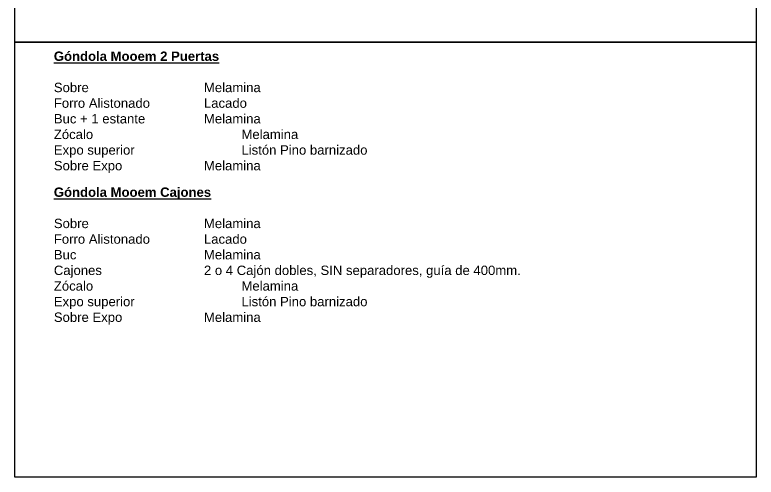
# Model space of a CAD drawing. Header units: millimetres. Extents: x -61063 to 17762, y -100319 to 2880.
# Drawn here: x -2420 to 5482, y -100319 to -95388 of the extents above; entities that cross this region are included whole.
import ezdxf

# ---------------------------------------------------------------- set-up
doc = ezdxf.new("R2010")
doc.units = ezdxf.units.MM
doc.header["$PDMODE"] = 35
doc.header["$PDSIZE"] = 5
doc.layers.add('1001 concep color Blau Fosc', color=7, linetype='Continuous', true_color=0x003e84)
for name, color, linetype in [('Linea Capa Color 0000 JB', 7, 'Continuous'), ('Linea Capa Color 0008 Gris JB', 8, 'Continuous'), ('Linea Capa Color 0012 Vermell JB', 12, 'Continuous'), ('Linea Capa Color 0202 Lila Parets JB', 202, 'Continuous')]:
    doc.layers.add(name, color=color, linetype=linetype)
doc.styles.add('Helvetica Light', font='HelveticaNeueLTCom-Th.ttf')
doc.styles.add('Jordi Ava', font='Avant Garde MEdium BT.ttf')
doc.dimstyles.new('Jordi Ava Parets 2015', dxfattribs={"dimtxt": 60, "dimasz": 40, "dimexe": 20, "dimexo": 20, "dimgap": 0.09, "dimtad": 1, "dimdec": 0, "dimzin": 0, "dimdsep": 46, "dimtxsty": 'Jordi Ava', "dimblk": 'CLOSED', "dimcen": 1.5, "dimclrd": 7, "dimclre": 7, "dimclrt": 256, "dimadec": 0, "dimazin": 0, "dimtfac": 0.05, "dimtdec": 0, "dimtofl": 0, "dimtmove": 0, "dimatfit": 3, "dimldrblk": 'CLOSED', "dimfxl": 90, "dimtolj": 1, "dimtzin": 0, "dimlwd": -1, "dimlwe": -1, "dimarcsym": 0})

# ---------------------------------------------------------------- blocks, each defined once
blk = doc.blocks.new('_Closed')
at = {"color": 0, "linetype": 'ByBlock', "lineweight": -2}
for p, q in [((-1, 0.17), (0, 0)), ((-1, 0.17), (-1, -0.17)), ((0, 0), (-1, -0.17)), ((0, 0), (-1, 0))]:
    blk.add_line(p, q, dxfattribs=at)
blk = doc.blocks.new('*D1688')
at = {"layer": 'Defpoints', "color": 0, "ltscale": 10, "transparency": 16777216}
for p in [(82879.8, 104665.6), (82879.8, 104665.6), (82879.8, 101665.6)]:
    blk.add_point(p, dxfattribs=at)
at = {"layer": 'Linea Capa Color 0202 Lila Parets JB', "color": 7, "ltscale": 10, "transparency": 16777216}
blk.add_line((82879.8, 101705.6), (82879.8, 104625.6), dxfattribs=at)
at = {"layer": 'Linea Capa Color 0202 Lila Parets JB', "color": 7, "ltscale": 10, "transparency": 16777216, "xscale": 40, "yscale": 40, "zscale": 40}
for p, rotation in [((82879.8, 104665.6), 90), ((82879.8, 101665.6), 270)]:
    blk.add_blockref('_Closed', p, dxfattribs=dict(at, rotation=rotation))
at = {"layer": 'Linea Capa Color 0202 Lila Parets JB', "ltscale": 10, "transparency": 16777216, "insert": (82848.5, 103165.6), "char_height": 60, "attachment_point": 5, "rotation": 90, "style": 'Jordi Ava'}
blk.add_mtext('\\A1;3000', dxfattribs=at)
blk = doc.blocks.new('PM202307281029')
at = {"layer": 'Linea Capa Color 0008 Gris JB'}
h = blk.add_hatch(color=256, dxfattribs=at)
h.set_gradient(color1=(0, 127, 255), one_color=1, tint=1, name='INVCYLINDER')
h.paths.add_polyline_path([(349.2, 1345.3), (355.5, 1372.2), (371.4, 1391.2), (363.5, 1410.2), (385.6, 1438.7), (401.5, 1438.7), (413.7, 1421.3), (403.9, 1407), (403.9, 1391.2), (412.6, 1367.4), (418.1, 1360.8), (418.1, 1332.6), (394.4, 1190.3)])
at = {"layer": 'Linea Capa Color 0008 Gris JB', "linetype": 'Continuous'}
for p, q in [((309.6, 1484.7), (311.2, 1487.8)), ((315.9, 1459.3), (309.6, 1484.7)), ((385.6, 1438.7), (363.5, 1410.2)), ((401.5, 1438.7), (385.6, 1438.7)), ((418.1, 1415), (401.5, 1438.7)), ((355.5, 1372.2), (349.2, 1345.3)), ((371.4, 1391.2), (355.5, 1372.2)), ((363.5, 1410.2), (371.4, 1391.2)), ((418.1, 1397.5), (418.1, 1415)), ((426.8, 1384.9), (418.1, 1397.5))]:
    blk.add_line(p, q, dxfattribs=at)
for points in [[(332.6, 1510), (332.6, 1529), (316.7, 1540.1), (317.1, 1581.3), (317.1, 1627.2), (312.8, 1639.9), (328.6, 1666.8), (350.8, 1692.2)], [(445.8, 1652.6), (437.9, 1651), (436.3, 1657.3), (463.3, 1645.4), (496.5, 1645.4), (517.1, 1636.7), (531.4, 1658.9), (513.9, 1693.7), (493.4, 1708), (403.1, 1728.6), (363.5, 1704.8)], [(369.8, 1559.1), (357.1, 1559.1), (346, 1603.5), (352.4, 1619.3), (357.1, 1617.7)], [(369.8, 1603.5), (369.8, 1609.8)], [(441.1, 1649.4), (436.3, 1641.5), (427.6, 1632), (427.6, 1616.1), (409.4, 1574.9), (403.1, 1559.9), (382.5, 1559.9), (382.5, 1570.2)], [(455.3, 1597.1), (483.8, 1597.1), (485.4, 1606.6)], [(493.1, 1605.4), (487.6, 1606.5), (460.1, 1608.2)], [(479.1, 1595.5), (471.2, 1589.2), (461.7, 1597.1)], [(485.8, 1546.2), (487.4, 1537.5), (510.9, 1537.5), (510.8, 1560.7), (509.2, 1581.9)], [(512.4, 1590.8), (510.8, 1582.9), (506, 1587.6), (515.5, 1590.8)], [(519.5, 1600.3), (519.5, 1624)], [(407.8, 1497.3), (395.1, 1511.6), (377.7, 1546.4)], [(439.5, 1456.1), (444.2, 1470.4), (480.7, 1470.4), (491.8, 1492.6), (493.6, 1505.7)], [(503.3, 1535.1), (499.2, 1517.9), (473.1, 1523.2), (467.1, 1527.1)], [(490.2, 1510), (480.7, 1511.6)], [(434.7, 1460.9), (384.1, 1451.4), (349.2, 1481.5), (330.2, 1498.9), (293.8, 1478.3)], [(423.7, 1486.2), (417.3, 1489.4)], [(439.3, 1451), (439.5, 1453), (436.3, 1464.1), (442.1, 1464.1)], [(445.8, 1470.4), (444.2, 1456.1), (441.1, 1457.7)], [(365, 1407), (350.8, 1389.6)], [(413.7, 1421.3), (403.9, 1407), (403.9, 1391.2), (412.6, 1367.4), (420.5, 1357.9), (422.1, 1357.9)], [(418.1, 1332.6), (418.1, 1360.8)], [(426.8, 1384.9), (433.2, 1402.3)]]:
    blk.add_lwpolyline(points, dxfattribs=at)
at = {"layer": 'Linea Capa Color 0008 Gris JB'}
for points in [[(92.6, 775), (94.3, 789), (105.3, 840), (117.9, 893.8), (108.4, 980.9), (87.8, 1053.8), (108.4, 1212.2), (108.4, 1239.1), (94.2, 1286.7), (102.1, 1312), (119.5, 1400.7), (133.8, 1421.3), (195.6, 1440.3), (277.9, 1460.9), (293.8, 1478.3), (311.4, 1488.3), (309.6, 1484.7), (315.9, 1459.3), (394.4, 1190.3), (426.8, 1384.9), (433.2, 1402.3), (439.3, 1451), (449, 1453), (488.6, 1426), (525, 1413.4), (583.6, 1370.6), (591.6, 1204.3), (559.9, 1123.5), (520.3, 1044.3), (506, 995.2), (513.9, 973), (544.8, 794), (544.8, 742.1), (499.7, 713.2), (480.7, 661), (464.8, 596), (428.4, 459.8), (404.6, 350.5), (412.6, 334.7), (425.2, 265), (439.5, 261.8), (452.2, 250.7), (505.2, 174.7), (505.2, 147.8), (496.5, 127.2), (488.6, 128.7), (479.9, 116.1), (479.9, 89.1), (491.8, 49.5), (480.7, 11.5), (453.8, 0), (428.4, 0), (407.7, 0), (399.1, 6.8), (399.9, 44.8), (404.6, 86), (401.5, 97.1), (388.8, 106.6), (349.2, 173.1), (342.9, 171.5), (319.1, 93.1), (300.1, 93.1), (290.6, 84.4), (301.7, 73.3), (312.8, 40), (325.4, 20), (321.5, 0), (293.8, 0), (249.4, 0), (228.8, 6.8), (205.1, 44.8), (194, 54.3), (190.8, 79.6), (211.4, 176.3), (244.7, 228.5), (263.7, 342.6), (244.7, 375.8), (232.8, 390.1), (232.8, 407.5), (211.4, 421.8), (201.9, 431.3), (203.5, 475.6), (201.1, 494.6), (201.1, 543.8), (179.7, 634), (173.4, 727.5), (113.2, 751.3)], [(479.1, 1276.4), (494.9, 1276.4), (523.4, 1275.6), (528.2, 1285.1), (513.2, 1290.1), (513.2, 1305.7), (482.3, 1285.1)]]:
    blk.add_lwpolyline(points, close=True, dxfattribs=at)
at = {"layer": 'Linea Capa Color 0202 Lila Parets JB', "ltscale": 10}
blk.add_line((0, 0), (700, 0), dxfattribs=at)
for p in [(0, 0), (700, 0)]:
    blk.add_point(p, dxfattribs=at)
blk = doc.blocks.new('PM202309291349')
at = {"layer": 'Linea Capa Color 0012 Vermell JB', "ltscale": 50}
for p in [(2187.8, -4066.4), (6202.8, -4066.4), (4272.8, -4266.4), (2187.8, -5066.4)]:
    blk.add_point(p, dxfattribs=at)
at = {"layer": 'Linea Capa Color 0202 Lila Parets JB', "ltscale": 10}
for p, q in [((7207.8, -1066.4), (639.3, -1066.4)), ((7207.8, -4066.4), (1339.3, -4066.4)), ((7207.8, -5066.4), (639.3, -5066.4))]:
    blk.add_line(p, q, dxfattribs=at)
blk.add_lwpolyline([(0, 0), (7902.9, 0), (7902.9, -7171.6), (0, -7171.6)], close=True, dxfattribs=at)
at = {"ltscale": 10}
blk.add_blockref('PM202307281029', (639.3, -4066.4), dxfattribs=at)
at = {"layer": '1001 concep color Blau Fosc', "ltscale": 10, "char_height": 120, "width": 2264.786, "attachment_point": 1, "style": 'Jordi Ava'}
for s, insert in [('Alzado', (1711.2, -532.9)), ('Sección', (3707.1, -532.9)), ('Accesorios', (5660.9, -532.9)), ('Planta', (1711.2, -4785.9))]:
    blk.add_mtext(s, dxfattribs=dict(at, insert=insert))
at = {"layer": 'Linea Capa Color 0202 Lila Parets JB', "ltscale": 10}
dim = blk.add_linear_dim(base=(639.3, -1066.4), p1=(639.3, -4066.4), p2=(639.3, -1066.4), angle=90, dimstyle='Jordi Ava Parets 2015', dxfattribs=at)
dim.commit()
dim.dimension.update_dxf_attribs({"geometry": '*D1688', "text_midpoint": (608, -2566.4), "insert": (-82240.5, -105732)})

msp = doc.modelspace()

# ---------------------------------------------------------------- linework, layer by layer
at = {"layer": 'Linea Capa Color 0202 Lila Parets JB', "ltscale": 10}
msp.add_lwpolyline([(-2420.5, -95679.4), (5482.5, -95679.4), (5482.5, -100319), (-2420.5, -100319)], close=True, dxfattribs=at)

# ---------------------------------------------------------------- block references
at = {"layer": 'Linea Capa Color 0000 JB'}
msp.add_blockref('PM202309291349', (-2420.5, -88507.8), dxfattribs=at)

# ---------------------------------------------------------------- texts
at = {"layer": '1001 concep color Blau Fosc', "char_height": 100, "width": 7487.542, "attachment_point": 1, "style": 'Helvetica Light'}
for s, insert in [('{\\fHelveticaNeueLT Com 35 Th|b1|i0|c0|p34;\\LGóndola Mooem 2 Puertas\\P\\P}Sobre^I^I^I^I{\\C1;Melamina}\\PForro Alistonado^I^I{\\C1;Lacado}\\PBuc + 1 estante^I^I{\\C1;Melamina}\\PZócalo^I^I^I^I{\\C1;Melamina}\\PExpo superior^I^I^IListón Pino barnizado\\PSobre Expo^I^I^I{\\C1;Melamina}', (-2004.5, -95779.2)), ('{\\fHelveticaNeueLT Com 35 Th|b1|i0|c0|p34;\\LGóndola Mooem Cajones\\P\\P}Sobre^I^I^I^I{\\C1;Melamina}\\PForro Alistonado^I^I{\\C1;Lacado}\\PBuc^I^I^I^I{\\C1;Melamina}\\PCajones^I^I^I2 o 4 Cajón dobles, SIN separadores, guía de 400mm.\\PZócalo^I^I^I^I{\\C1;Melamina}\\PExpo superior^I^I^IListón Pino barnizado\\PSobre Expo^I^I^I{\\C1;Melamina}', (-2004.5, -97229.2))]:
    msp.add_mtext(s, dxfattribs=dict(at, insert=insert))

doc.saveas('drawing.dxf')
